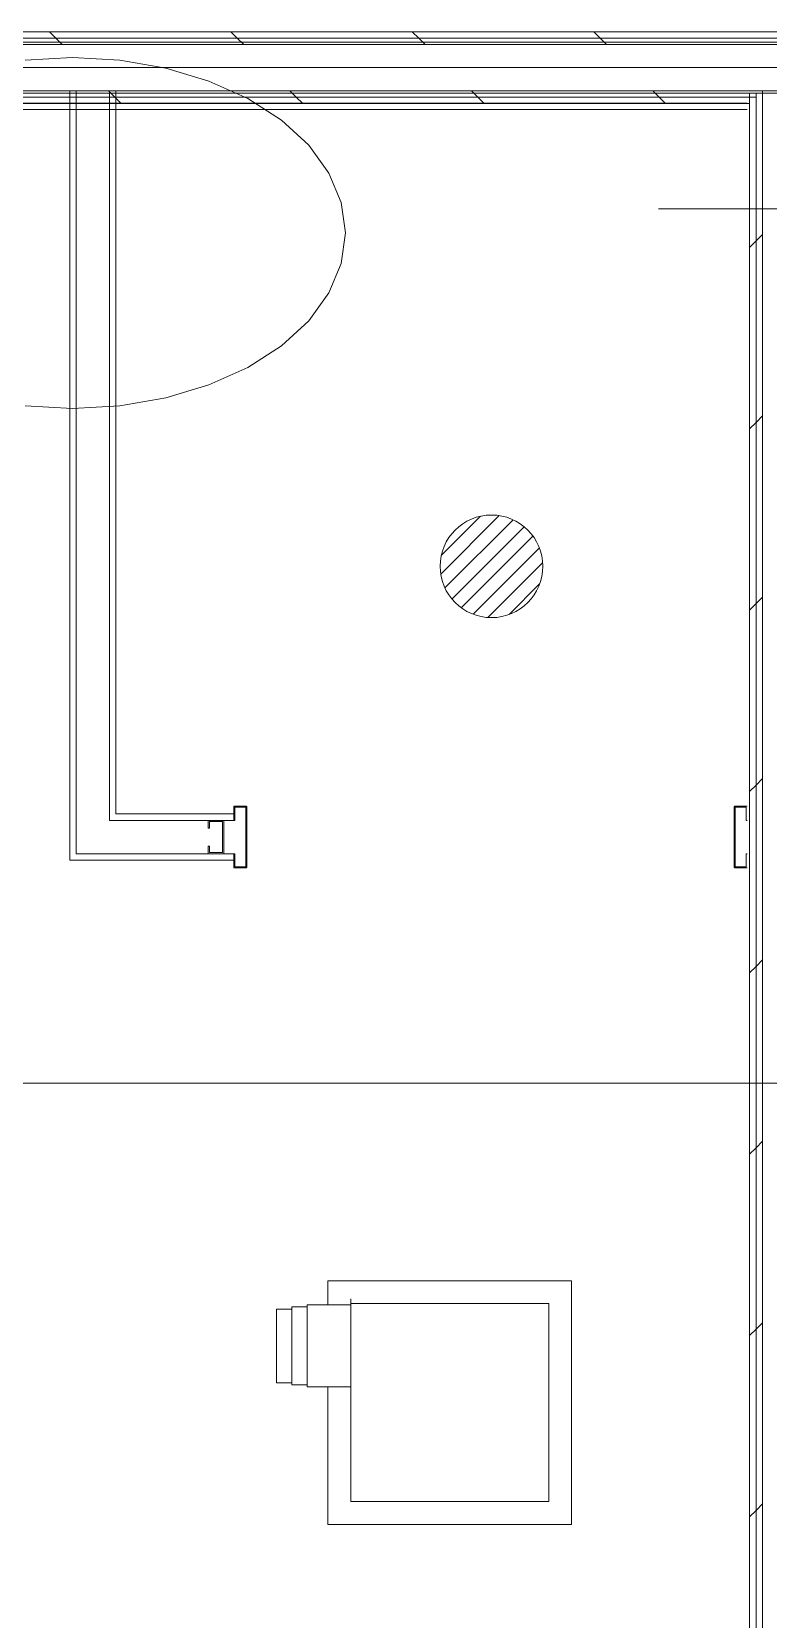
# Model space of a CAD drawing. Units: millimetres at full size, sheet at 1:100. Extents: x 3352 to 127672, y -40372 to 101181.
# Drawn here: x 23226 to 24661, y 5812 to 8907 of the extents above; entities that cross this region are included whole.
import ezdxf

# ---------------------------------------------------------------- set-up
doc = ezdxf.new("R2010")
doc.units = ezdxf.units.MM
doc.header["$LTSCALE"] = 100
doc.linetypes.add('CHAIN2', pattern=[12, 9, -1, 1, -1])
doc.layers.add('0-0', color=134, linetype='Continuous', lineweight=18)

msp = doc.modelspace()

# ---------------------------------------------------------------- linework, layer by layer
at = {"layer": '0-0'}
for p, q in [((19166.6, 8906.7), (35014.8, 8906.7)), ((19166.6, 8894.2), (35011.8, 8894.2)), ((21623.3, 8886.7), (35014.8, 8886.7)), ((23272.8, 8894.2), (23260.3, 8906.7)), ((23285.3, 8881.7), (23272.8, 8894.2)), ((23626.3, 8894.2), (23613.8, 8906.7)), ((23638.8, 8881.7), (23626.3, 8894.2)), ((23979.9, 8894.2), (23967.4, 8906.7)), ((23992.4, 8881.7), (23979.9, 8894.2)), ((24333.4, 8894.2), (24320.9, 8906.7)), ((24345.9, 8881.7), (24333.4, 8894.2)), ((19166.6, 8881.7), (35011.8, 8881.7)), ((19166.6, 8791.7), (24649.8, 8791.7)), ((23299.8, 8791.7), (23299.8, 7291.7)), ((23312.3, 8791.7), (23312.3, 7304.2)), ((23387.8, 8779.2), (23375.3, 8791.7)), ((23377.3, 8791.7), (23377.3, 7369.2)), ((23389.8, 8791.7), (23389.8, 7381.7)), ((23741.3, 8779.2), (23728.8, 8791.7)), ((24094.9, 8779.2), (24082.4, 8791.7)), ((24448.4, 8779.2), (24435.9, 8791.7)), ((24649.8, 1001.7), (24649.8, 8791.7)), ((24649.8, 8791.7), (24739.8, 8791.7)), ((19166.6, 8779.2), (24637.3, 8779.2)), ((19166.6, 8766.7), (24624.8, 8766.7)), ((21623.3, 8786.7), (35029.8, 8786.7)), ((22082.3, 8767.7), (24619.8, 8767.7)), ((23400.3, 8766.7), (23387.8, 8779.2)), ((23753.8, 8766.7), (23741.3, 8779.2)), ((24107.4, 8766.7), (24094.9, 8779.2)), ((24460.9, 8766.7), (24448.4, 8779.2)), ((24624.8, -713.3), (24624.8, 8786.7)), ((24637.3, 1001.7), (24637.3, 8786.7)), ((22159.8, 8755.2), (24619.8, 8755.2)), ((24649.8, 8511.3), (24637.3, 8498.8)), ((24637.3, 8498.8), (24624.8, 8486.3)), ((24637.3, 8145.2), (24624.8, 8132.7)), ((24649.8, 8157.7), (24637.3, 8145.2)), ((24649.8, 7804.2), (24637.3, 7791.7)), ((24637.3, 7791.7), (24624.8, 7779.2)), ((24637.3, 7438.1), (24624.8, 7425.6)), ((24649.8, 7450.6), (24637.3, 7438.1)), ((23377.3, 7369.2), (23619.8, 7369.2)), ((23389.8, 7381.7), (23619.8, 7381.7)), ((23569.8, 7369.2), (23569.8, 7354.2)), ((23572.1, 7366.9), (23572.1, 7354.2)), ((23572.1, 7366.9), (23597.5, 7366.9)), ((23597.5, 7366.9), (23597.5, 7306.5)), ((23599.8, 7369.2), (23599.8, 7304.2)), ((23569.8, 7354.2), (23572.1, 7354.2)), ((23569.8, 7319.2), (23572.1, 7319.2)), ((23569.8, 7319.2), (23569.8, 7304.2)), ((23572.1, 7319.2), (23572.1, 7306.5)), ((23572.1, 7306.5), (23597.5, 7306.5)), ((23299.8, 7291.7), (23619.8, 7291.7)), ((23312.3, 7304.2), (23619.8, 7304.2)), ((24649.8, 7097), (24637.3, 7084.5)), ((24637.3, 7084.5), (24624.8, 7072)), ((24637.3, 6731), (24624.8, 6718.5)), ((24649.8, 6743.5), (24637.3, 6731)), ((24637.3, 6377.4), (24624.8, 6364.9)), ((24649.8, 6389.9), (24637.3, 6377.4)), ((24649.8, 6036.4), (24637.3, 6023.9)), ((24637.3, 6023.9), (24624.8, 6011.4))]:
    msp.add_line(p, q, dxfattribs=at)
at = {"layer": '0-0', "color": 47}
for p, q in [((21602.3, 8906.7), (35014.8, 8906.7)), ((18347.6, 8836.7), (91067.1, 8836.7)), ((23299.8, 8791.7), (23299.8, 7291.7)), ((23312.3, 8791.7), (23312.3, 7304.2)), ((23377.3, 8791.7), (23377.3, 7369.2)), ((23389.8, 8791.7), (23389.8, 7381.7)), ((22082.3, 8767.7), (24619.8, 8767.7)), ((24624.8, 8786.7), (24624.8, -713.3)), ((24637.3, 8786.7), (24637.3, -698.3)), ((24649.8, 8786.7), (24649.8, 86.7)), ((22159.8, 8755.2), (24619.8, 8755.2)), ((24022.7, 7849.5), (24136.6, 7963.4)), ((24024, 7886.1), (24100, 7962.1)), ((24030.9, 7822.3), (24163.8, 7955.2)), ((24044.6, 7800.7), (24185.4, 7941.5)), ((24062.9, 7783.6), (24202.5, 7923.2)), ((24085.8, 7771.1), (24215, 7900.3)), ((24114.7, 7764.7), (24221.4, 7871.4)), ((24155.9, 7770.6), (24215.5, 7830.2)), ((23377.3, 7369.2), (23619.8, 7369.2)), ((23389.8, 7381.7), (23619.8, 7381.7)), ((23569.8, 7369.2), (23569.8, 7354.2)), ((23572.1, 7366.9), (23572.1, 7354.2)), ((23572.1, 7366.9), (23597.5, 7366.9)), ((23597.5, 7366.9), (23597.5, 7306.5)), ((23599.8, 7369.2), (23599.8, 7304.2)), ((23569.8, 7354.2), (23572.1, 7354.2)), ((23569.8, 7319.2), (23572.1, 7319.2)), ((23569.8, 7319.2), (23569.8, 7304.2)), ((23572.1, 7319.2), (23572.1, 7306.5)), ((23572.1, 7306.5), (23597.5, 7306.5)), ((23299.8, 7291.7), (23619.8, 7291.7)), ((23312.3, 7304.2), (23619.8, 7304.2)), ((6146.3, 6856.7), (91067.1, 6856.7)), ((23702.4, 6416.5), (23732.4, 6416.5)), ((23702.4, 6416.5), (23702.4, 6272.5)), ((23732.4, 6419.5), (23732.4, 6420.5)), ((23732.4, 6420.5), (23762.4, 6420.5)), ((23732.4, 6419.5), (23732.4, 6269.5)), ((23762.4, 6424.5), (23847.4, 6424.5)), ((23762.4, 6424.5), (23762.4, 6264.5)), ((23847.4, 6436.5), (23847.4, 6041)), ((24233.4, 6427), (23847.4, 6427)), ((24233.4, 6041), (24233.4, 6427)), ((23702.4, 6272.5), (23732.4, 6272.5)), ((23732.4, 6269.5), (23732.4, 6268.5)), ((23732.4, 6268.5), (23762.4, 6268.5)), ((23762.4, 6264.5), (23847.4, 6264.5)), ((24233.4, 6041), (23847.4, 6041))]:
    msp.add_line(p, q, dxfattribs=at)
at = {"layer": '0-0', "linetype": 'CHAIN2'}
for p, q in [((18347.6, 8836.7), (91067.1, 8836.7)), ((18347.6, 8836.7), (91067.1, 8836.7)), ((24446.9, 8561.7), (91067.1, 8561.7)), ((24446.9, 8561.7), (91067.1, 8561.7))]:
    msp.add_line(p, q, dxfattribs=at)
at = {"layer": '0-0', "color": 4}
for p, q in [((24446.9, 8561.7), (91067.1, 8561.7)), ((23619.8, 7369.2), (23619.8, 7396.7)), ((23643.8, 7396.7), (23619.8, 7396.7)), ((23619.8, 7369.2), (23621.4, 7369.2)), ((23644.8, 7277.7), (23644.8, 7395.7)), ((24594.8, 7395.7), (24594.8, 7277.7)), ((24595.8, 7396.7), (24619.8, 7396.7)), ((24618.2, 7369.2), (24619.8, 7369.2)), ((23619.8, 7276.7), (23619.8, 7304.2)), ((23619.8, 7304.2), (23621.4, 7304.2)), ((23643.8, 7276.7), (23619.8, 7276.7)), ((23621.4, 7304.2), (23621.4, 7278.3)), ((24595.8, 7276.7), (24619.8, 7276.7)), ((24618.2, 7304.2), (24618.2, 7278.3)), ((24618.2, 7304.2), (24619.8, 7304.2))]:
    msp.add_line(p, q, dxfattribs=at)
at = {"layer": '0-0', "color": 9}
msp.add_line((23599.8, 7369.2), (23599.8, 7304.2), dxfattribs=at)
at = {"layer": '0-0', "color": 8}
for p, q in [((23619.8, 7369.2), (23619.8, 7396.7)), ((23643.8, 7396.7), (23619.8, 7396.7)), ((23619.8, 7369.2), (23621.4, 7369.2)), ((23644.8, 7277.7), (23644.8, 7395.7)), ((24594.8, 7395.7), (24594.8, 7277.7)), ((24595.8, 7396.7), (24619.8, 7396.7)), ((24618.2, 7369.2), (24619.8, 7369.2)), ((23619.8, 7276.7), (23619.8, 7304.2)), ((23619.8, 7304.2), (23621.4, 7304.2)), ((23643.8, 7276.7), (23619.8, 7276.7)), ((23621.4, 7304.2), (23621.4, 7278.3)), ((24595.8, 7276.7), (24619.8, 7276.7)), ((24618.2, 7304.2), (24618.2, 7278.3)), ((24618.2, 7304.2), (24619.8, 7304.2))]:
    msp.add_line(p, q, dxfattribs=at)
at = {"layer": '0-0'}
msp.add_lwpolyline([(23212.6, 8177.6), (23305, 8172.4), (23397.3, 8177.6), (23486.9, 8193), (23571, 8218.2), (23646.9, 8252.4), (23712.5, 8294.5), (23765.7, 8343.4), (23804.9, 8397.4), (23828.9, 8455), (23837, 8514.4), (23828.9, 8573.8), (23804.9, 8631.3), (23765.7, 8685.4), (23712.5, 8734.2), (23646.9, 8776.4), (23571, 8810.5), (23486.9, 8835.7), (23397.3, 8851.2), (23305, 8856.4), (23212.6, 8851.2)], dxfattribs=at)
at = {"layer": '0-0', "color": 4}
for points in [[(23643.2, 7395.1), (23643.2, 7278.3), (23621.4, 7278.3)], [(23643.2, 7395.1), (23621.4, 7395.1), (23621.4, 7369.2)], [(24596.4, 7395.1), (24596.4, 7278.3), (24618.2, 7278.3)], [(24596.4, 7395.1), (24618.2, 7395.1), (24618.2, 7369.2)]]:
    msp.add_lwpolyline(points, dxfattribs=at)
at = {"layer": '0-0', "color": 8}
for points in [[(23643.2, 7395.1), (23643.2, 7278.3), (23621.4, 7278.3)], [(23643.2, 7395.1), (23621.4, 7395.1), (23621.4, 7369.2)], [(24596.4, 7395.1), (24596.4, 7278.3), (24618.2, 7278.3)], [(24596.4, 7395.1), (24618.2, 7395.1), (24618.2, 7369.2)]]:
    msp.add_lwpolyline(points, dxfattribs=at)
at = {"layer": '0-0', "color": 47}
msp.add_lwpolyline([(23802.9, 6424.5), (23802.9, 6471.5), (24277.9, 6471.5), (24277.9, 5996.5), (23802.9, 5996.5), (23802.9, 6264.5)], dxfattribs=at)
msp.add_circle((24121.6, 7864.5), 100, dxfattribs=at)
at = {"layer": '0-0', "color": 4}
for centre, start, end in [((23643.8, 7395.7), 0, 90), ((24595.8, 7395.7), 90, 180), ((23643.8, 7277.7), 270, 0), ((24595.8, 7277.7), 180, 270)]:
    msp.add_arc(centre, 1, start, end, dxfattribs=at)
at = {"layer": '0-0', "color": 8}
for centre, start, end in [((23643.8, 7395.7), 0, 90), ((24595.8, 7395.7), 90, 180), ((23643.8, 7277.7), 270, 0), ((24595.8, 7277.7), 180, 270)]:
    msp.add_arc(centre, 1, start, end, dxfattribs=at)

doc.saveas('drawing.dxf')
